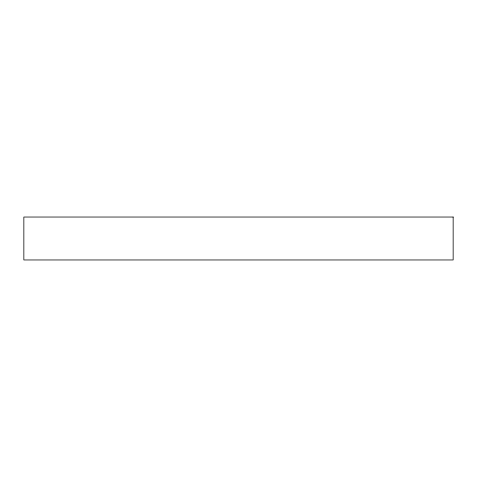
<?xml version="1.0" encoding="UTF-8"?>
<svg xmlns="http://www.w3.org/2000/svg" width="477" height="477" viewBox="0 0 477 477"><rect width="100%" height="100%" fill="white"/><g stroke="black" fill="none" stroke-linecap="round" stroke-linejoin="round"><path stroke-width="0.72" d="M453.15 217.035L23.85 217.035L23.85 259.965L453.15 259.965L453.15 217.035"/></g></svg>
